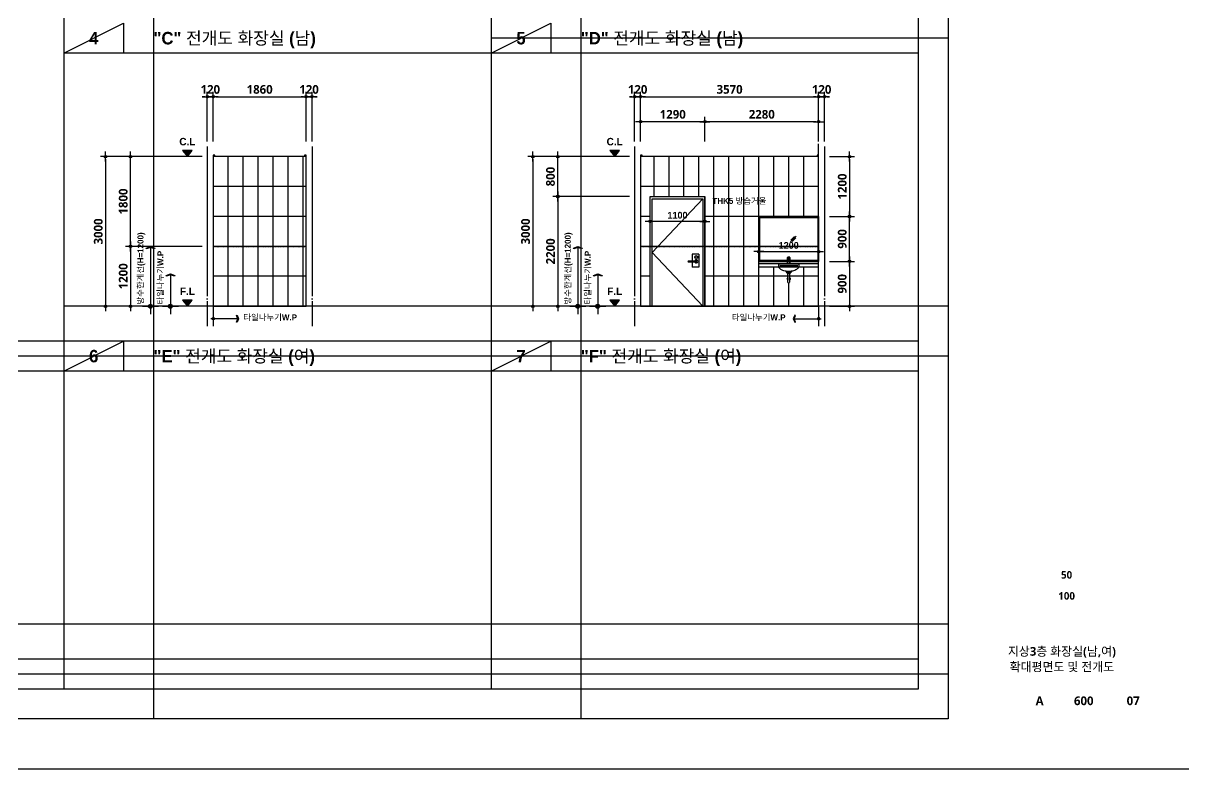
# Model space of a CAD drawing. Header units: millimetres. Extents: x 0 to 336000, y 0 to 30768.
# Drawn here: x 269949 to 293223, y 0 to 14950 of the extents above; entities that cross this region are included whole.
import ezdxf
from ezdxf.enums import TextEntityAlignment as Align

# ---------------------------------------------------------------- set-up
doc = ezdxf.new("R2010")
doc.units = ezdxf.units.MM
doc.header["$LTSCALE"] = 50
doc.linetypes.add('CEN', pattern=[62, 60, -1, 0, -1])
doc.linetypes.add('HID', pattern=[0.5, 0.25, -0.25])
doc.layers.get('Defpoints').update_dxf_attribs({"color": 153})
for name, color, linetype in [('A-ANNO-DIM', 4, 'Continuous'), ('A-ANNO-GRA1', 7, 'Continuous'), ('A-ANNO-LEAD', 4, 'Continuous'), ('A-ANNO-SYMB', 7, 'Continuous'), ('A-ANNO-TEXT1', 7, 'Continuous'), ('A-ANNO-TITL', 7, 'Continuous'), ('A-CEN', 1, 'CEN'), ('A-FLOR-TOIL-ELE1', 3, 'Continuous'), ('A-FLOR-TOIL-ELE2', 4, 'Continuous'), ('A-FLOR-TOIL-TILE', 8, 'Continuous'), ('A-ST-AXIS-DIM', 7, 'Continuous'), ('CEN', 1, 'Continuous'), ('DIM', 7, 'Continuous'), ('DOOR', 4, 'Continuous'), ('ELE2', 3, 'Continuous'), ('HAT', 5, 'Continuous'), ('HID', 7, 'HID'), ('TO', 4, 'Continuous'), ('WIN', 6, 'Continuous')]:
    doc.layers.add(name, color=color, linetype=linetype)
doc.layers.add('G(그리드1)', color=185, linetype='Continuous', plot=False)
doc.layers.add('G(그리드2)', color=235, linetype='Continuous', plot=False)
doc.styles.add('2020음성 1차', font='나눔고딕Bold.ttf')
doc.styles.add('SH_진천_나눔', font='')
doc.styles.get('SH_진천_나눔').set_extended_font_data('NanumGothic', bold=True)
doc.dimstyles.new('SHP 50', dxfattribs={"dimscale": 50, "dimtxt": 3.5, "dimasz": 1, "dimexe": 2, "dimexo": 2, "dimgap": 1, "dimtad": 1, "dimdec": 0, "dimzin": 0, "dimdsep": 46, "dimtxsty": 'SH_진천_나눔', "dimblk": 'DIMDOT', "dimcen": 0.09, "dimclrd": 256, "dimclre": 256, "dimclrt": 3, "dimadec": 0, "dimazin": 1, "dimtfac": 1, "dimtdec": 0, "dimtix": 1, "dimtmove": 2, "dimatfit": 0, "dimldrblk": 'DIMDOT', "dimfxl": 1, "dimtolj": 1, "dimtzin": 0, "dimlwd": -1, "dimlwe": -1, "dimarcsym": 0})
doc.dimstyles.new('SHP 50내부', dxfattribs={"dimscale": 50, "dimtxt": 2.7, "dimasz": 1, "dimexe": 2, "dimexo": 2, "dimgap": 1, "dimtad": 1, "dimdec": 0, "dimzin": 0, "dimdsep": 46, "dimtxsty": '2020음성 1차', "dimblk": 'DIMDOT', "dimcen": 0.09, "dimclrd": 256, "dimclre": 256, "dimclrt": 3, "dimadec": 0, "dimazin": 1, "dimtfac": 1, "dimtdec": 0, "dimtix": 1, "dimtmove": 2, "dimatfit": 0, "dimldrblk": 'DIMDOT', "dimfxl": 1, "dimtolj": 1, "dimtzin": 0, "dimlwd": -1, "dimlwe": -1, "dimarcsym": 0})

# ---------------------------------------------------------------- blocks, each defined once
blk = doc.blocks.new('DIMDOT')
at = {"color": 0}
blk.add_line((-2, 0), (2, 0), dxfattribs=at)
for radius in [0.5, 0.25]:
    blk.add_circle((0, 0), radius, dxfattribs=at)
blk = doc.blocks.new('*D22594')
at = {"layer": 'A-ST-AXIS-DIM'}
for p, q in [((273641, 12575), (273641, 13575)), ((273761, 12575), (273761, 13575)), ((273591, 13475), (273541, 13475)), ((273761, 13475), (273641, 13475)), ((273811, 13475), (273861, 13475))]:
    blk.add_line(p, q, dxfattribs=at)
at = {"layer": 'Defpoints', "color": 0}
for p in [(273641, 13475), (273641, 12475), (273761, 12475)]:
    blk.add_point(p, dxfattribs=at)
at = {"layer": 'A-ST-AXIS-DIM', "linetype": 'ByBlock', "xscale": 50, "yscale": 50, "zscale": 50}
blk.add_blockref('DIMDOT', (273641, 13475), dxfattribs=at)
at = {"layer": 'A-ST-AXIS-DIM', "linetype": 'ByBlock', "xscale": 50, "yscale": 50, "zscale": 50, "rotation": 180}
blk.add_blockref('DIMDOT', (273761, 13475), dxfattribs=at)
at = {"layer": 'A-ST-AXIS-DIM', "color": 3, "insert": (273701, 13621), "char_height": 175, "attachment_point": 5, "style": 'SH_진천_나눔'}
blk.add_mtext('\\A1;120', dxfattribs=at)
blk = doc.blocks.new('*D22595')
at = {"layer": 'A-ST-AXIS-DIM'}
for p, q in [((273761, 12575), (273761, 13575)), ((275621, 12575), (275621, 13575)), ((273811, 13475), (275571, 13475))]:
    blk.add_line(p, q, dxfattribs=at)
at = {"layer": 'Defpoints', "color": 0}
for p in [(275621, 13475), (273761, 12475), (275621, 12475)]:
    blk.add_point(p, dxfattribs=at)
at = {"layer": 'A-ST-AXIS-DIM', "linetype": 'ByBlock', "xscale": 50, "yscale": 50, "zscale": 50, "rotation": 180}
blk.add_blockref('DIMDOT', (273761, 13475), dxfattribs=at)
at = {"layer": 'A-ST-AXIS-DIM', "linetype": 'ByBlock', "xscale": 50, "yscale": 50, "zscale": 50}
blk.add_blockref('DIMDOT', (275621, 13475), dxfattribs=at)
at = {"layer": 'A-ST-AXIS-DIM', "color": 3, "insert": (274691, 13622), "char_height": 175, "attachment_point": 5, "style": 'SH_진천_나눔'}
blk.add_mtext('\\A1;1860', dxfattribs=at)
blk = doc.blocks.new('*D22596')
at = {"layer": 'A-ST-AXIS-DIM'}
for p, q in [((275621, 12575), (275621, 13575)), ((275741, 12575), (275741, 13575)), ((275571, 13475), (275521, 13475)), ((275621, 13475), (275741, 13475)), ((275791, 13475), (275841, 13475))]:
    blk.add_line(p, q, dxfattribs=at)
at = {"layer": 'Defpoints', "color": 0}
for p in [(275741, 13475), (275621, 12475), (275741, 12475)]:
    blk.add_point(p, dxfattribs=at)
at = {"layer": 'A-ST-AXIS-DIM', "linetype": 'ByBlock', "xscale": 50, "yscale": 50, "zscale": 50}
blk.add_blockref('DIMDOT', (275621, 13475), dxfattribs=at)
at = {"layer": 'A-ST-AXIS-DIM', "linetype": 'ByBlock', "xscale": 50, "yscale": 50, "zscale": 50, "rotation": 180}
blk.add_blockref('DIMDOT', (275741, 13475), dxfattribs=at)
at = {"layer": 'A-ST-AXIS-DIM', "color": 3, "insert": (275681, 13621), "char_height": 175, "attachment_point": 5, "style": 'SH_진천_나눔'}
blk.add_mtext('\\A1;120', dxfattribs=at)
blk = doc.blocks.new('*D22597')
at = {"layer": 'A-ST-AXIS-DIM'}
for p, q in [((273541, 12275), (271501, 12275)), ((271601, 12225), (271601, 9325)), ((273541, 9275), (271501, 9275))]:
    blk.add_line(p, q, dxfattribs=at)
at = {"layer": 'Defpoints', "color": 0}
for p in [(273641, 12275), (271601, 9275), (273641, 9275)]:
    blk.add_point(p, dxfattribs=at)
at = {"layer": 'A-ST-AXIS-DIM', "linetype": 'ByBlock', "xscale": 50, "yscale": 50, "zscale": 50}
for p, rotation in [((271601, 12275), 90), ((271601, 9275), 270)]:
    blk.add_blockref('DIMDOT', p, dxfattribs=dict(at, rotation=rotation))
at = {"layer": 'A-ST-AXIS-DIM', "color": 3, "insert": (271455, 10775), "char_height": 175, "attachment_point": 5, "rotation": 90, "style": 'SH_진천_나눔'}
blk.add_mtext('\\A1;3000', dxfattribs=at)
blk = doc.blocks.new('*D22598')
at = {"layer": 'A-ST-AXIS-DIM'}
for p, q in [((273541, 12275), (272001, 12275)), ((272101, 10525), (272101, 12225)), ((273541, 10475), (272001, 10475))]:
    blk.add_line(p, q, dxfattribs=at)
at = {"layer": 'Defpoints', "color": 0}
for p in [(272101, 12275), (273641, 12275), (273641, 10475)]:
    blk.add_point(p, dxfattribs=at)
at = {"layer": 'A-ST-AXIS-DIM', "linetype": 'ByBlock', "xscale": 50, "yscale": 50, "zscale": 50}
for p, rotation in [((272101, 12275), 90), ((272101, 10475), 270)]:
    blk.add_blockref('DIMDOT', p, dxfattribs=dict(at, rotation=rotation))
at = {"layer": 'A-ST-AXIS-DIM', "color": 3, "insert": (271955, 11375), "char_height": 175, "attachment_point": 5, "rotation": 90, "style": 'SH_진천_나눔'}
blk.add_mtext('\\A1;1800', dxfattribs=at)
blk = doc.blocks.new('*D22599')
at = {"layer": 'A-ST-AXIS-DIM'}
for p, q in [((273541, 10475), (272001, 10475)), ((272101, 10425), (272101, 9325)), ((273541, 9275), (272001, 9275))]:
    blk.add_line(p, q, dxfattribs=at)
at = {"layer": 'Defpoints', "color": 0}
for p in [(273641, 10475), (272101, 9275), (273641, 9275)]:
    blk.add_point(p, dxfattribs=at)
at = {"layer": 'A-ST-AXIS-DIM', "linetype": 'ByBlock', "xscale": 50, "yscale": 50, "zscale": 50}
for p, rotation in [((272101, 10475), 90), ((272101, 9275), 270)]:
    blk.add_blockref('DIMDOT', p, dxfattribs=dict(at, rotation=rotation))
at = {"layer": 'A-ST-AXIS-DIM', "color": 3, "insert": (271955, 9875), "char_height": 175, "attachment_point": 5, "rotation": 90, "style": 'SH_진천_나눔'}
blk.add_mtext('\\A1;1200', dxfattribs=at)
blk = doc.blocks.new('ARROWX')
blk.add_lwpolyline([(-0.2, -0.5), (-0.29, -0.46), (-0.11, 0), (-0.29, 0.46), (-0.2, 0.5), (0, 0)], close=True)
for points in [[(-0.2, 0.5), (-0.29, 0.46), (0, 0), (-0.11, 0)], [(0, 0), (-0.11, 0), (-0.2, -0.5), (-0.29, -0.46)]]:
    blk.add_solid(points)
blk = doc.blocks.new('Z_DOT')
at = {"layer": 'DIM', "color": 0}
for p, q in [((-3, 0), (3, 0)), ((0, -3), (0, 3))]:
    blk.add_line(p, q, dxfattribs=at)
for radius in [0.75, 0.375]:
    blk.add_circle((0, 0), radius, dxfattribs=at)
blk = doc.blocks.new('_CIDOTB')
at = {"color": 0, "linetype": 'ByBlock'}
blk.add_line((2, 0), (-1, 0), dxfattribs=at)
blk.add_circle((0, 0), 0.5, dxfattribs=at)
blk = doc.blocks.new('*D22615')
at = {"layer": 'A-ST-AXIS-DIM'}
for p, q in [((282210, 12575), (282210, 13575)), ((282330, 12575), (282330, 13575)), ((282160, 13475), (282110, 13475)), ((282330, 13475), (282210, 13475)), ((282380, 13475), (282430, 13475))]:
    blk.add_line(p, q, dxfattribs=at)
at = {"layer": 'Defpoints', "color": 0}
for p in [(282210, 13475), (282210, 12475), (282330, 12475)]:
    blk.add_point(p, dxfattribs=at)
at = {"layer": 'A-ST-AXIS-DIM', "linetype": 'ByBlock', "xscale": 50, "yscale": 50, "zscale": 50}
blk.add_blockref('DIMDOT', (282210, 13475), dxfattribs=at)
at = {"layer": 'A-ST-AXIS-DIM', "linetype": 'ByBlock', "xscale": 50, "yscale": 50, "zscale": 50, "rotation": 180}
blk.add_blockref('DIMDOT', (282330, 13475), dxfattribs=at)
at = {"layer": 'A-ST-AXIS-DIM', "color": 3, "insert": (282270, 13621), "char_height": 175, "attachment_point": 5, "style": 'SH_진천_나눔'}
blk.add_mtext('\\A1;120', dxfattribs=at)
blk = doc.blocks.new('*D22616')
at = {"layer": 'A-ST-AXIS-DIM'}
for p, q in [((282330, 12575), (282330, 13575)), ((285900, 12575), (285900, 13575)), ((282380, 13475), (285850, 13475))]:
    blk.add_line(p, q, dxfattribs=at)
at = {"layer": 'Defpoints', "color": 0}
for p in [(285900, 13475), (282330, 12475), (285900, 12475)]:
    blk.add_point(p, dxfattribs=at)
at = {"layer": 'A-ST-AXIS-DIM', "linetype": 'ByBlock', "xscale": 50, "yscale": 50, "zscale": 50, "rotation": 180}
blk.add_blockref('DIMDOT', (282330, 13475), dxfattribs=at)
at = {"layer": 'A-ST-AXIS-DIM', "linetype": 'ByBlock', "xscale": 50, "yscale": 50, "zscale": 50}
blk.add_blockref('DIMDOT', (285900, 13475), dxfattribs=at)
at = {"layer": 'A-ST-AXIS-DIM', "color": 3, "insert": (284115, 13622), "char_height": 175, "attachment_point": 5, "style": 'SH_진천_나눔'}
blk.add_mtext('\\A1;3570', dxfattribs=at)
blk = doc.blocks.new('*D22617')
at = {"layer": 'A-ST-AXIS-DIM'}
for p, q in [((285900, 12575), (285900, 13575)), ((286020, 12575), (286020, 13575)), ((285850, 13475), (285800, 13475)), ((285900, 13475), (286020, 13475)), ((286070, 13475), (286120, 13475))]:
    blk.add_line(p, q, dxfattribs=at)
at = {"layer": 'Defpoints', "color": 0}
for p in [(286020, 13475), (285900, 12475), (286020, 12475)]:
    blk.add_point(p, dxfattribs=at)
at = {"layer": 'A-ST-AXIS-DIM', "linetype": 'ByBlock', "xscale": 50, "yscale": 50, "zscale": 50}
blk.add_blockref('DIMDOT', (285900, 13475), dxfattribs=at)
at = {"layer": 'A-ST-AXIS-DIM', "linetype": 'ByBlock', "xscale": 50, "yscale": 50, "zscale": 50, "rotation": 180}
blk.add_blockref('DIMDOT', (286020, 13475), dxfattribs=at)
at = {"layer": 'A-ST-AXIS-DIM', "color": 3, "insert": (285960, 13621), "char_height": 175, "attachment_point": 5, "style": 'SH_진천_나눔'}
blk.add_mtext('\\A1;120', dxfattribs=at)
blk = doc.blocks.new('*D22618')
at = {"layer": 'A-ST-AXIS-DIM'}
for p, q in [((282110, 12275), (280070, 12275)), ((280170, 12225), (280170, 9325)), ((282110, 9275), (280070, 9275))]:
    blk.add_line(p, q, dxfattribs=at)
at = {"layer": 'Defpoints', "color": 0}
for p in [(282210, 12275), (280170, 9275), (282210, 9275)]:
    blk.add_point(p, dxfattribs=at)
at = {"layer": 'A-ST-AXIS-DIM', "linetype": 'ByBlock', "xscale": 50, "yscale": 50, "zscale": 50}
for p, rotation in [((280170, 12275), 90), ((280170, 9275), 270)]:
    blk.add_blockref('DIMDOT', p, dxfattribs=dict(at, rotation=rotation))
at = {"layer": 'A-ST-AXIS-DIM', "color": 3, "insert": (280023, 10775), "char_height": 175, "attachment_point": 5, "rotation": 90, "style": 'SH_진천_나눔'}
blk.add_mtext('\\A1;3000', dxfattribs=at)
blk = doc.blocks.new('*D22619')
at = {"layer": 'A-ST-AXIS-DIM'}
for p, q in [((282110, 12275), (280570, 12275)), ((280670, 11525), (280670, 12225)), ((282110, 11475), (280570, 11475))]:
    blk.add_line(p, q, dxfattribs=at)
at = {"layer": 'Defpoints', "color": 0}
for p in [(280670, 12275), (282210, 12275), (282210, 11475)]:
    blk.add_point(p, dxfattribs=at)
at = {"layer": 'A-ST-AXIS-DIM', "linetype": 'ByBlock', "xscale": 50, "yscale": 50, "zscale": 50}
for p, rotation in [((280670, 12275), 90), ((280670, 11475), 270)]:
    blk.add_blockref('DIMDOT', p, dxfattribs=dict(at, rotation=rotation))
at = {"layer": 'A-ST-AXIS-DIM', "color": 3, "insert": (280523, 11875), "char_height": 175, "attachment_point": 5, "rotation": 90, "style": 'SH_진천_나눔'}
blk.add_mtext('\\A1;800', dxfattribs=at)
blk = doc.blocks.new('*D22620')
at = {"layer": 'A-ST-AXIS-DIM'}
for p, q in [((282110, 11475), (280570, 11475)), ((280670, 11425), (280670, 9325)), ((282110, 9275), (280570, 9275))]:
    blk.add_line(p, q, dxfattribs=at)
at = {"layer": 'Defpoints', "color": 0}
for p in [(282210, 11475), (280670, 9275), (282210, 9275)]:
    blk.add_point(p, dxfattribs=at)
at = {"layer": 'A-ST-AXIS-DIM', "linetype": 'ByBlock', "xscale": 50, "yscale": 50, "zscale": 50}
for p, rotation in [((280670, 11475), 90), ((280670, 9275), 270)]:
    blk.add_blockref('DIMDOT', p, dxfattribs=dict(at, rotation=rotation))
at = {"layer": 'A-ST-AXIS-DIM', "color": 3, "insert": (280524, 10375), "char_height": 175, "attachment_point": 5, "rotation": 90, "style": 'SH_진천_나눔'}
blk.add_mtext('\\A1;2200', dxfattribs=at)
blk = doc.blocks.new('*D22621')
at = {"layer": 'A-ST-AXIS-DIM'}
for p, q in [((286120, 11075), (286620, 11075)), ((286520, 10225), (286520, 11025)), ((286120, 10175), (286620, 10175))]:
    blk.add_line(p, q, dxfattribs=at)
at = {"layer": 'Defpoints', "color": 0}
for p in [(286020, 11075), (286520, 11075), (286020, 10175)]:
    blk.add_point(p, dxfattribs=at)
at = {"layer": 'A-ST-AXIS-DIM', "linetype": 'ByBlock', "xscale": 50, "yscale": 50, "zscale": 50}
for p, rotation in [((286520, 11075), 90), ((286520, 10175), 270)]:
    blk.add_blockref('DIMDOT', p, dxfattribs=dict(at, rotation=rotation))
at = {"layer": 'A-ST-AXIS-DIM', "color": 3, "insert": (286373, 10625), "char_height": 175, "attachment_point": 5, "rotation": 90, "style": 'SH_진천_나눔'}
blk.add_mtext('\\A1;900', dxfattribs=at)
blk = doc.blocks.new('*D22622')
at = {"layer": 'A-ST-AXIS-DIM'}
for p, q in [((286120, 12275), (286620, 12275)), ((286520, 12225), (286520, 11125)), ((286120, 11075), (286620, 11075))]:
    blk.add_line(p, q, dxfattribs=at)
at = {"layer": 'Defpoints', "color": 0}
for p in [(286020, 12275), (286020, 11075), (286520, 11075)]:
    blk.add_point(p, dxfattribs=at)
at = {"layer": 'A-ST-AXIS-DIM', "linetype": 'ByBlock', "xscale": 50, "yscale": 50, "zscale": 50}
for p, rotation in [((286520, 12275), 90), ((286520, 11075), 270)]:
    blk.add_blockref('DIMDOT', p, dxfattribs=dict(at, rotation=rotation))
at = {"layer": 'A-ST-AXIS-DIM', "color": 3, "insert": (286374, 11675), "char_height": 175, "attachment_point": 5, "rotation": 90, "style": 'SH_진천_나눔'}
blk.add_mtext('\\A1;1200', dxfattribs=at)
blk = doc.blocks.new('*D22623')
at = {"layer": 'A-ST-AXIS-DIM'}
for p, q in [((282330, 12575), (282330, 13075)), ((283620, 12575), (283620, 13075)), ((283570, 12975), (282380, 12975))]:
    blk.add_line(p, q, dxfattribs=at)
at = {"layer": 'Defpoints', "color": 0}
for p in [(282330, 12975), (282330, 12475), (283620, 12475)]:
    blk.add_point(p, dxfattribs=at)
at = {"layer": 'A-ST-AXIS-DIM', "linetype": 'ByBlock', "xscale": 50, "yscale": 50, "zscale": 50, "rotation": 180}
blk.add_blockref('DIMDOT', (282330, 12975), dxfattribs=at)
at = {"layer": 'A-ST-AXIS-DIM', "linetype": 'ByBlock', "xscale": 50, "yscale": 50, "zscale": 50}
blk.add_blockref('DIMDOT', (283620, 12975), dxfattribs=at)
at = {"layer": 'A-ST-AXIS-DIM', "color": 3, "insert": (282975, 13122), "char_height": 175, "attachment_point": 5, "style": 'SH_진천_나눔'}
blk.add_mtext('\\A1;1290', dxfattribs=at)
blk = doc.blocks.new('*D22624')
at = {"layer": 'A-ST-AXIS-DIM'}
for p, q in [((283620, 12575), (283620, 13075)), ((285900, 12575), (285900, 13075)), ((285850, 12975), (283670, 12975))]:
    blk.add_line(p, q, dxfattribs=at)
at = {"layer": 'Defpoints', "color": 0}
for p in [(283620, 12975), (283620, 12475), (285900, 12475)]:
    blk.add_point(p, dxfattribs=at)
at = {"layer": 'A-ST-AXIS-DIM', "linetype": 'ByBlock', "xscale": 50, "yscale": 50, "zscale": 50, "rotation": 180}
blk.add_blockref('DIMDOT', (283620, 12975), dxfattribs=at)
at = {"layer": 'A-ST-AXIS-DIM', "linetype": 'ByBlock', "xscale": 50, "yscale": 50, "zscale": 50}
blk.add_blockref('DIMDOT', (285900, 12975), dxfattribs=at)
at = {"layer": 'A-ST-AXIS-DIM', "color": 3, "insert": (284760, 13122), "char_height": 175, "attachment_point": 5, "style": 'SH_진천_나눔'}
blk.add_mtext('\\A1;2280', dxfattribs=at)
blk = doc.blocks.new('*D22625')
at = {"layer": 'A-ANNO-DIM'}
for p, q in [((282520, 10875), (282520, 11075)), ((283570, 10975), (282570, 10975)), ((283620, 10875), (283620, 11075))]:
    blk.add_line(p, q, dxfattribs=at)
at = {"layer": 'Defpoints', "color": 0}
for p in [(282520, 10975), (282520, 10775), (283620, 10775)]:
    blk.add_point(p, dxfattribs=at)
at = {"layer": 'A-ANNO-DIM', "linetype": 'ByBlock', "xscale": 50, "yscale": 50, "zscale": 50, "rotation": 180}
blk.add_blockref('DIMDOT', (282520, 10975), dxfattribs=at)
at = {"layer": 'A-ANNO-DIM', "linetype": 'ByBlock', "xscale": 50, "yscale": 50, "zscale": 50}
blk.add_blockref('DIMDOT', (283620, 10975), dxfattribs=at)
at = {"layer": 'A-ANNO-DIM', "color": 3, "insert": (283070, 11099), "char_height": 135, "attachment_point": 5, "style": '2020음성 1차'}
blk.add_mtext('\\A1;1100', dxfattribs=at)
blk = doc.blocks.new('레버형 수도꼭지')
at = {"layer": 'TO'}
h = blk.add_hatch(dxfattribs=at)
h.set_pattern_fill('ANSI37', color=256, scale=10, style=0)
h.set_pattern_definition([(45, (123210.5049, 58331.802), (-0.8838834765, 0.8838834765), []), (135, (123210.5049, 58331.802), (-0.8838834765, -0.8838834765), [])])
edge = h.paths.add_edge_path()
edge.add_ellipse((-228341, -110348), major_axis=(14.3, 0), ratio=0.258819, start_angle=22.7288, end_angle=90, ccw=False)
edge.add_ellipse((-228341, -110345), major_axis=(14.3, 0), ratio=0.258819, start_angle=270, end_angle=337.2712, ccw=False)
edge.add_line((-228341, -110349), (-228341, -110344))
edge = h.paths.add_edge_path()
edge.add_ellipse((-228341, -110348), major_axis=(14.3, 0), ratio=0.258819, start_angle=90, end_angle=157.2712, ccw=False)
edge.add_line((-228341, -110344), (-228341, -110349))
edge.add_ellipse((-228341, -110345), major_axis=(14.3, 0), ratio=0.258819, start_angle=202.7288, end_angle=270, ccw=False)
for p, q in [((-228374, -110300), (-228375, -110435)), ((-228374, -110297), (-228374, -110260)), ((-228374, -110297), (-228307, -110297)), ((-228374, -110300), (-228307, -110300)), ((-228361, -110310), (-228361, -110312)), ((-228358, -110336), (-228358, -110344)), ((-228357, -110348), (-228358, -110345)), ((-228325, -110348), (-228324, -110345)), ((-228324, -110336), (-228324, -110344)), ((-228320, -110312), (-228320, -110310)), ((-228307, -110297), (-228307, -110260)), ((-228307, -110300), (-228307, -110435)), ((-228375, -110435), (-228307, -110435))]:
    blk.add_line(p, q, dxfattribs=at)
for centre, radius, start, end in [((-228350, -110260), 24.5, 157.7871, 180), ((-228362, -110255), 11.4, 104.5511, 157.7871), ((-228233, -110338), 143, 163.5148, 164.4695), ((-228341, -110337), 95.7, 75.4489, 104.5511), ((-228320, -110255), 11.4, 22.2129, 75.4489), ((-228449, -110338), 143, 15.5305, 16.4852), ((-228332, -110260), 24.5, 0, 22.2129)]:
    blk.add_arc(centre, radius, start, end, dxfattribs=at)
at = {"layer": 'TO', "extrusion": (0, 0, -1)}
for centre, major_axis, ratio, start_param, end_param in [((-228361, -110310), (-0.625, 0.345), 0.985024, -0.521073, 0.03416), ((-228342, -110311), (19.7, 0), 0.087155, 1.571005, 3.055326), ((-228342, -110313), (-18.8, 5.9), 0.963674, 4.591114, 5.956008), ((-228341, -110344), (17.1, 0), 0.258819, 3.034181, 6.390597), ((-228341, -110336), (17.1, 0), 0.258819, 3.141593, 6.283185), ((-228341, -110348), (-15.7, 0), 0.258819, 3.141593, 9.424778), ((-228341, -110348), (-14.3, 0), 0.258819, 3.141593, 9.424778), ((-228341, -110345), (-14.3, 0), 0.258819, 3.538286, 5.886492), ((-228340, -110311), (-19.7, 0), 0.087155, 3.227859, 4.712181), ((-228340, -110313), (18.8, 5.9), 0.963674, 0.327177, 1.692071), ((-228321, -110310), (0.625, 0.345), 0.985024, -0.020425, 0.521078)]:
    blk.add_ellipse(centre, major_axis=major_axis, ratio=ratio, start_param=start_param, end_param=end_param, dxfattribs=at)
at = {"layer": 'TO'}
for points, knots in [([(-228374, -110263), (-228375, -110262), (-228374, -110261), (-228374, -110259), (-228374, -110258), (-228374, -110255), (-228373, -110253), (-228371, -110249), (-228369, -110247), (-228363, -110246), (-228361, -110246), (-228356, -110246), (-228354, -110246), (-228350, -110247), (-228348, -110247), (-228345, -110247), (-228343, -110247), (-228341, -110247)], [0, 0, 0, 0, 0.055247, 0.055247, 0.141133, 0.141133, 0.312907, 0.312907, 0.656453, 0.656453, 0.828227, 0.828227, 0.914113, 0.914113, 0.957057, 0.957057, 1, 1, 1, 1]), ([(-228361, -110313), (-228363, -110318), (-228364, -110322), (-228366, -110328), (-228367, -110329), (-228367, -110331), (-228368, -110332), (-228369, -110336), (-228370, -110339), (-228371, -110348), (-228371, -110354), (-228373, -110367), (-228373, -110374), (-228374, -110390), (-228374, -110398), (-228374, -110412), (-228374, -110417), (-228375, -110423), (-228375, -110426), (-228375, -110430), (-228375, -110433), (-228375, -110435)], [0, 0, 0, 0, 0.25, 0.25, 0.3125, 0.3125, 0.375, 0.375, 0.5, 0.5, 0.625, 0.625, 0.75, 0.75, 0.875, 0.875, 0.9375, 0.9375, 0.96875, 0.96875, 1, 1, 1, 1]), ([(-228341, -110250), (-228343, -110250), (-228344, -110250), (-228347, -110250), (-228348, -110250), (-228352, -110250), (-228354, -110249), (-228358, -110249), (-228361, -110248), (-228366, -110248), (-228369, -110248), (-228371, -110253), (-228372, -110255), (-228373, -110261), (-228373, -110265), (-228374, -110273), (-228374, -110278), (-228374, -110286), (-228374, -110289), (-228374, -110292), (-228374, -110294), (-228374, -110296), (-228374, -110297), (-228374, -110297)], [0, 0, 0, 0, 0.03125, 0.03125, 0.0625, 0.0625, 0.125, 0.125, 0.25, 0.25, 0.5, 0.5, 0.625, 0.625, 0.75, 0.75, 0.875, 0.875, 0.9375, 0.9375, 0.96875, 0.96875, 1, 1, 1, 1]), ([(-228374, -110297), (-228374, -110297), (-228374, -110296), (-228374, -110294), (-228374, -110293), (-228374, -110289), (-228374, -110287), (-228374, -110279), (-228374, -110275), (-228373, -110266), (-228372, -110263), (-228371, -110257), (-228371, -110255), (-228369, -110252), (-228368, -110251), (-228365, -110250), (-228363, -110250), (-228360, -110250), (-228358, -110251), (-228353, -110251), (-228351, -110252), (-228348, -110252), (-228347, -110252), (-228344, -110252), (-228343, -110252), (-228341, -110252)], [0, 0, 0, 0, 0.03125, 0.03125, 0.0625, 0.0625, 0.125, 0.125, 0.25, 0.25, 0.375, 0.375, 0.5, 0.5, 0.625, 0.625, 0.75, 0.75, 0.875, 0.875, 0.9375, 0.9375, 0.96875, 0.96875, 1, 1, 1, 1]), ([(-228374, -110300), (-228374, -110302), (-228374, -110303), (-228374, -110307), (-228374, -110308), (-228373, -110313), (-228373, -110315), (-228373, -110320), (-228372, -110323), (-228372, -110326), (-228372, -110328), (-228371, -110330), (-228371, -110331), (-228370, -110331), (-228370, -110330), (-228369, -110328), (-228369, -110326), (-228366, -110319), (-228364, -110314), (-228361, -110310)], [0, 0, 0, 0, 0.03125, 0.03125, 0.0625, 0.0625, 0.125, 0.125, 0.1875, 0.1875, 0.25, 0.25, 0.3125, 0.3125, 0.375, 0.375, 0.5, 0.5, 1, 1, 1, 1]), ([(-228370, -110329), (-228370, -110330), (-228370, -110330), (-228370, -110330), (-228370, -110330), (-228371, -110330), (-228371, -110330), (-228372, -110327), (-228372, -110323), (-228373, -110315), (-228373, -110313), (-228374, -110308), (-228374, -110307), (-228374, -110303), (-228374, -110302), (-228374, -110300)], [0, 0, 0, 0, 0.054942, 0.054942, 0.140857, 0.140857, 0.312685, 0.312685, 0.656343, 0.656343, 0.828171, 0.828171, 0.914086, 0.914086, 1, 1, 1, 1]), ([(-228374, -110435), (-228374, -110433), (-228374, -110431), (-228374, -110428), (-228374, -110426), (-228373, -110421), (-228373, -110418), (-228372, -110407), (-228372, -110401), (-228370, -110389), (-228369, -110383), (-228367, -110373), (-228365, -110368), (-228363, -110360), (-228361, -110357), (-228358, -110352), (-228357, -110350), (-228356, -110349)], [0, 0, 0, 0, 0.0404138, 0.0404138, 0.0808277, 0.0808277, 0.1616554, 0.1616554, 0.3233107, 0.3233107, 0.4849661, 0.4849661, 0.6466214, 0.6466214, 0.8082768, 0.8082768, 0.9542949, 0.9542949, 0.9542949, 0.9542949]), ([(-228370, -110330), (-228370, -110330), (-228370, -110330), (-228370, -110330), (-228370, -110329), (-228369, -110329), (-228369, -110328), (-228369, -110327), (-228368, -110325), (-228367, -110323), (-228367, -110321), (-228366, -110319), (-228365, -110316), (-228363, -110314), (-228362, -110312), (-228362, -110310), (-228361, -110310)], [0, 0, 0, 0, 0.008544, 0.024611, 0.042457, 0.061431, 0.092477, 0.143193, 0.194133, 0.291303, 0.393966, 0.504737, 0.622577, 0.748222, 0.885676, 1, 1, 1, 1]), ([(-228341, -110245), (-228343, -110245), (-228345, -110245), (-228348, -110245), (-228349, -110245), (-228353, -110244), (-228355, -110244), (-228358, -110244), (-228359, -110244), (-228362, -110244), (-228363, -110244), (-228364, -110244), (-228365, -110244), (-228366, -110245)], [0, 0, 0, 0, 0.10427, 0.10427, 0.20854, 0.20854, 0.417079, 0.417079, 0.625619, 0.625619, 0.834159, 0.834159, 1, 1, 1, 1]), ([(-228361, -110310), (-228361, -110309), (-228359, -110308), (-228352, -110306), (-228347, -110305), (-228342, -110305)], [0, 0, 0, 0, 0.5, 0.5, 1, 1, 1, 1]), ([(-228361, -110310), (-228361, -110310), (-228361, -110309), (-228361, -110309), (-228360, -110309), (-228360, -110308), (-228360, -110308), (-228360, -110308)], [0, 0, 0, 0, 0.059607, 0.291171, 0.606391, 0.932673, 1, 1, 1, 1]), ([(-228361, -110312), (-228361, -110312), (-228361, -110312), (-228361, -110312), (-228361, -110312), (-228361, -110312), (-228361, -110312), (-228361, -110313), (-228361, -110313), (-228361, -110313), (-228361, -110313), (-228361, -110313), (-228361, -110313)], [0, 0, 0, 0, 0.175016, 0.175016, 0.175016, 0.450335, 0.450335, 0.450335, 0.724932, 0.724932, 0.724932, 1, 1, 1, 1]), ([(-228342, -110304), (-228347, -110304), (-228351, -110305), (-228357, -110307), (-228358, -110307), (-228359, -110308)], [0, 0, 0, 0, 0.632436, 0.632436, 1, 1, 1, 1]), ([(-228316, -110245), (-228317, -110244), (-228317, -110244), (-228320, -110244), (-228322, -110244), (-228327, -110244), (-228329, -110244), (-228332, -110245), (-228334, -110245), (-228337, -110245), (-228339, -110245), (-228341, -110245)], [0, 0, 0, 0, 0.176828, 0.176828, 0.588414, 0.588414, 0.794207, 0.794207, 0.897103, 0.897103, 1, 1, 1, 1]), ([(-228307, -110263), (-228307, -110262), (-228307, -110261), (-228307, -110259), (-228308, -110258), (-228308, -110255), (-228309, -110253), (-228311, -110249), (-228313, -110247), (-228319, -110246), (-228321, -110246), (-228326, -110246), (-228328, -110246), (-228332, -110247), (-228333, -110247), (-228337, -110247), (-228339, -110247), (-228341, -110247)], [0, 0, 0, 0, 0.055247, 0.055247, 0.141133, 0.141133, 0.312907, 0.312907, 0.656453, 0.656453, 0.828227, 0.828227, 0.914113, 0.914113, 0.957057, 0.957057, 1, 1, 1, 1]), ([(-228307, -110297), (-228307, -110297), (-228307, -110296), (-228307, -110294), (-228307, -110292), (-228307, -110289), (-228307, -110286), (-228308, -110278), (-228308, -110274), (-228308, -110265), (-228309, -110261), (-228310, -110255), (-228310, -110253), (-228312, -110250), (-228313, -110249), (-228316, -110248), (-228317, -110248), (-228321, -110248), (-228323, -110249), (-228328, -110249), (-228330, -110250), (-228333, -110250), (-228335, -110250), (-228337, -110250), (-228339, -110250), (-228341, -110250)], [0, 0, 0, 0, 0.029977, 0.029977, 0.061268, 0.061268, 0.12385, 0.12385, 0.249014, 0.249014, 0.374179, 0.374179, 0.499343, 0.499343, 0.624507, 0.624507, 0.749671, 0.749671, 0.874836, 0.874836, 0.937418, 0.937418, 0.968709, 0.968709, 1, 1, 1, 1]), ([(-228341, -110252), (-228339, -110252), (-228338, -110252), (-228335, -110252), (-228334, -110252), (-228330, -110252), (-228329, -110251), (-228324, -110251), (-228322, -110250), (-228316, -110250), (-228314, -110250), (-228311, -110255), (-228310, -110257), (-228309, -110263), (-228309, -110266), (-228308, -110275), (-228308, -110279), (-228308, -110287), (-228307, -110289), (-228307, -110293), (-228307, -110294), (-228307, -110296), (-228307, -110297), (-228307, -110297)], [0, 0, 0, 0, 0.03125, 0.03125, 0.0625, 0.0625, 0.125, 0.125, 0.25, 0.25, 0.5, 0.5, 0.625, 0.625, 0.75, 0.75, 0.875, 0.875, 0.9375, 0.9375, 0.96875, 0.96875, 1, 1, 1, 1]), ([(-228322, -110308), (-228323, -110307), (-228325, -110307), (-228330, -110305), (-228335, -110304), (-228340, -110304)], [0, 0, 0, 0, 0.361277, 0.361277, 1, 1, 1, 1]), ([(-228340, -110305), (-228335, -110305), (-228330, -110306), (-228323, -110308), (-228321, -110309), (-228320, -110310)], [0, 0, 0, 0, 0.5, 0.5, 1, 1, 1, 1]), ([(-228326, -110349), (-228325, -110350), (-228323, -110352), (-228321, -110357), (-228319, -110360), (-228317, -110368), (-228315, -110373), (-228313, -110383), (-228312, -110388), (-228310, -110401), (-228310, -110407), (-228309, -110418), (-228308, -110421), (-228308, -110426), (-228308, -110428), (-228308, -110431), (-228308, -110433), (-228307, -110435)], [0.047962, 0.047962, 0.047962, 0.047962, 0.1919518, 0.1919518, 0.3535615, 0.3535615, 0.5151711, 0.5151711, 0.6767807, 0.6767807, 0.8383904, 0.8383904, 0.9191952, 0.9191952, 0.9595976, 0.9595976, 1, 1, 1, 1]), ([(-228322, -110308), (-228322, -110308), (-228322, -110308), (-228321, -110309), (-228321, -110309), (-228321, -110309), (-228321, -110310), (-228321, -110310)], [0, 0, 0, 0, 0.069955, 0.366618, 0.668091, 0.949781, 1, 1, 1, 1]), ([(-228321, -110310), (-228320, -110310), (-228320, -110311), (-228319, -110313), (-228317, -110316), (-228316, -110318), (-228315, -110321), (-228314, -110323), (-228313, -110325), (-228313, -110327), (-228312, -110329), (-228312, -110330), (-228312, -110330), (-228312, -110330), (-228312, -110330), (-228312, -110330)], [0, 0, 0, 0, 0.080269, 0.228603, 0.371615, 0.492812, 0.604279, 0.709069, 0.806733, 0.896616, 0.944459, 0.967209, 0.984736, 0.999101, 1, 1, 1, 1]), ([(-228320, -110310), (-228318, -110314), (-228316, -110319), (-228313, -110326), (-228313, -110328), (-228312, -110330), (-228312, -110331), (-228311, -110331), (-228311, -110330), (-228310, -110327), (-228309, -110323), (-228309, -110315), (-228308, -110313), (-228308, -110308), (-228308, -110307), (-228308, -110303), (-228308, -110302), (-228308, -110300)], [0, 0, 0, 0, 0.5, 0.5, 0.625, 0.625, 0.6875, 0.6875, 0.75, 0.75, 0.875, 0.875, 0.9375, 0.9375, 0.96875, 0.96875, 1, 1, 1, 1]), ([(-228320, -110313), (-228320, -110313), (-228320, -110313), (-228320, -110313), (-228320, -110313), (-228320, -110313), (-228320, -110312), (-228320, -110312), (-228320, -110312), (-228320, -110312), (-228320, -110312), (-228320, -110312), (-228320, -110312)], [0, 0, 0, 0, 0.275354, 0.275354, 0.275354, 0.550753, 0.550753, 0.550753, 0.825533, 0.825533, 0.825533, 1, 1, 1, 1]), ([(-228307, -110435), (-228307, -110433), (-228307, -110430), (-228307, -110426), (-228307, -110424), (-228307, -110417), (-228307, -110412), (-228308, -110399), (-228308, -110390), (-228309, -110375), (-228309, -110368), (-228310, -110355), (-228311, -110349), (-228312, -110340), (-228313, -110336), (-228314, -110332), (-228314, -110331), (-228315, -110329), (-228315, -110328), (-228317, -110322), (-228319, -110318), (-228320, -110313)], [0, 0, 0, 0, 0.03125, 0.03125, 0.0625, 0.0625, 0.125, 0.125, 0.25, 0.25, 0.375, 0.375, 0.5, 0.5, 0.625, 0.625, 0.6875, 0.6875, 0.75, 0.75, 1, 1, 1, 1]), ([(-228308, -110300), (-228308, -110302), (-228308, -110303), (-228308, -110306), (-228308, -110308), (-228308, -110312), (-228309, -110315), (-228309, -110323), (-228310, -110327), (-228311, -110330), (-228311, -110330), (-228312, -110331), (-228312, -110330), (-228312, -110330)], [0, 0, 0, 0, 0.086304, 0.086304, 0.172607, 0.172607, 0.345214, 0.345214, 0.690429, 0.690429, 0.863036, 0.863036, 1, 1, 1, 1])]:
    blk.add_open_spline(points, degree=3, knots=knots, dxfattribs=at)
for points, degree in [([(-228340, -110304), (-228341, -110304), (-228341, -110304), (-228342, -110304)], 3), ([(-228342, -110305), (-228341, -110305), (-228341, -110305), (-228340, -110305)], 3), ([(-228340, -110313), (-228341, -110313), (-228341, -110313), (-228342, -110313)], 3), ([(-228312, -110330), (-228312, -110330)], 1), ([(-228375, -110435), (-228375, -110421)], 1), ([(-228307, -110421), (-228307, -110435)], 1)]:
    blk.add_open_spline(points, degree=degree, dxfattribs=at)
blk = doc.blocks.new('*D22626')
at = {"layer": 'A-ANNO-DIM'}
for p, q in [((284700, 10375), (284700, 10270)), ((284750, 10370), (285850, 10370)), ((285900, 10275), (285900, 10470))]:
    blk.add_line(p, q, dxfattribs=at)
at = {"layer": 'Defpoints', "color": 0}
for p in [(284700, 10475), (285900, 10370), (285900, 10175)]:
    blk.add_point(p, dxfattribs=at)
at = {"layer": 'A-ANNO-DIM', "linetype": 'ByBlock', "xscale": 50, "yscale": 50, "zscale": 50, "rotation": 180}
blk.add_blockref('DIMDOT', (284700, 10370), dxfattribs=at)
at = {"layer": 'A-ANNO-DIM', "linetype": 'ByBlock', "xscale": 50, "yscale": 50, "zscale": 50}
blk.add_blockref('DIMDOT', (285900, 10370), dxfattribs=at)
at = {"layer": 'A-ANNO-DIM', "color": 3, "insert": (285300, 10494), "char_height": 135, "attachment_point": 5, "style": '2020음성 1차'}
blk.add_mtext('\\A1;1200', dxfattribs=at)
blk = doc.blocks.new('*D22627')
at = {"layer": 'A-ST-AXIS-DIM'}
for p, q in [((286120, 10175), (286620, 10175)), ((286520, 10125), (286520, 9325)), ((286120, 9275), (286620, 9275))]:
    blk.add_line(p, q, dxfattribs=at)
at = {"layer": 'Defpoints', "color": 0}
for p in [(286020, 10175), (286020, 9275), (286520, 9275)]:
    blk.add_point(p, dxfattribs=at)
at = {"layer": 'A-ST-AXIS-DIM', "linetype": 'ByBlock', "xscale": 50, "yscale": 50, "zscale": 50}
for p, rotation in [((286520, 10175), 90), ((286520, 9275), 270)]:
    blk.add_blockref('DIMDOT', p, dxfattribs=dict(at, rotation=rotation))
at = {"layer": 'A-ST-AXIS-DIM', "color": 3, "insert": (286373, 9725), "char_height": 175, "attachment_point": 5, "rotation": 90, "style": 'SH_진천_나눔'}
blk.add_mtext('\\A1;900', dxfattribs=at)

msp = doc.modelspace()

# ---------------------------------------------------------------- hatches: boundary and pattern name
at = {"layer": 'A-ANNO-SYMB', "transparency": 33554687}
h = msp.add_hatch(color=256, dxfattribs=at)
h.dxf.hatch_style = 1
h.paths.add_polyline_path([(273336.8, 12395.5), (273145.8, 12395.5), (273241.3, 12275)])
h = msp.add_hatch(color=256, dxfattribs=at)
h.dxf.hatch_style = 1
h.paths.add_polyline_path([(281905.5, 12395.5), (281714.5, 12395.5), (281810, 12275)])
h = msp.add_hatch(color=256, dxfattribs=at)
h.dxf.hatch_style = 1
h.paths.add_polyline_path([(273336.8, 9395.5), (273145.8, 9395.5), (273241.3, 9275)])
h = msp.add_hatch(color=256, dxfattribs=at)
h.dxf.hatch_style = 1
h.paths.add_polyline_path([(281905.5, 9395.5), (281714.5, 9395.5), (281810, 9275)])

# ---------------------------------------------------------------- linework, layer by layer
at = {"layer": 'A-ANNO-GRA1'}
for p, q in [((270762.6, 27100), (270762.6, 1600)), ((279331.3, 27100), (279331.3, 1600)), ((271962.6, 14950), (271962.6, 14350)), ((280531.3, 14950), (280531.3, 14350)), ((287900, 14350), (270762.6, 14350)), ((287900, 8575), (253625.2, 8575)), ((271962.6, 8575), (271962.6, 7975)), ((280531.3, 8575), (280531.3, 7975)), ((287900, 7975), (253625.2, 7975)), ((287900, 2200), (253625.2, 2200))]:
    msp.add_line(p, q, dxfattribs=at)
msp.add_lwpolyline([(253625.2, 27100), (253625.2, 1600), (287900, 1600), (287900, 27100)], close=True, dxfattribs=at)
at = {"layer": 'A-ANNO-LEAD'}
msp.add_lwpolyline([(285491.4, 10955.1, 0, 40, 0), (285424.6, 11054.8, 0, 0, 0), (285202.6, 11385.8, 0, 0, 0), (284952.6, 11385.8, 0, 0, 0)], format="xyseb", dxfattribs=at)
at = {"layer": 'A-ANNO-SYMB'}
for p, q in [((272501.3, 10456.4), (272501.3, 9376.4)), ((281070, 10456.4), (281070, 9376.4)), ((272901.3, 9900.4), (272901.3, 9437)), ((281470, 9900.4), (281470, 9437)), ((274247.4, 9025), (273861.3, 9025)), ((285413.9, 9025), (285800, 9025))]:
    msp.add_line(p, q, dxfattribs=at)
at = {"layer": 'A-ANNO-SYMB', "transparency": 33554687}
for points in [[(273336.8, 12395.5), (273145.8, 12395.5), (273241.3, 12275)], [(281905.5, 12395.5), (281714.5, 12395.5), (281810, 12275)], [(273336.8, 9395.5), (273145.8, 9395.5), (273241.3, 9275)], [(281905.5, 9395.5), (281714.5, 9395.5), (281810, 9275)]]:
    msp.add_lwpolyline(points, close=True, dxfattribs=at)
at = {"layer": 'A-CEN'}
for p, q in [((273641.3, 12475), (273641.3, 8875)), ((275741.3, 12475), (275741.3, 8875)), ((282210, 12475), (282210, 8875)), ((286020, 12475), (286020, 8875))]:
    msp.add_line(p, q, dxfattribs=at)
at = {"layer": 'A-FLOR-TOIL-ELE1'}
msp.add_lwpolyline([(283620, 9275), (282520, 9275), (282520, 11475), (283620, 11475)], close=True, dxfattribs=at)
at = {"layer": 'A-FLOR-TOIL-ELE2'}
for p, q in [((283363.9, 10320.8), (283363.9, 10185.2)), ((283494.8, 10320.8), (283363.9, 10320.8)), ((283494.8, 10320.8), (283494.8, 10059)), ((283286.5, 10182.9), (283443.6, 10187.6)), ((283286.5, 10167.1), (283443.6, 10162.4)), ((283363.9, 10164.8), (283363.9, 10059)), ((283494.8, 10059), (283363.9, 10059))]:
    msp.add_line(p, q, dxfattribs=at)
msp.add_lwpolyline([(282520, 9275), (282565, 9275), (282565, 11430), (283574.9, 11430), (283575, 9275)], dxfattribs=at)
for radius in [29.9, 24.7]:
    msp.add_circle((283445.1, 10260.1), radius, dxfattribs=at)
for centre, radius, start, end in [((283286.5, 10175), 7.85, 90, 270), ((283443.6, 10175), 31.4, 201.84858, 158.15142), ((283443.6, 10175), 20.4, 216.2414, 143.7586), ((283437.4, 10175), 14, 295.98923, 64.01077)]:
    msp.add_arc(centre, radius, start, end, dxfattribs=at)
at = {"layer": 'A-FLOR-TOIL-TILE'}
for p, q in [((285900, 9275), (285900, 12529.1)), ((275621.3, 12275), (273761.3, 12275)), ((274061.3, 9275), (274061.3, 12275)), ((274361.3, 9275), (274361.3, 12275)), ((274661.3, 9275), (274661.3, 12275)), ((274961.3, 9275), (274961.3, 12275)), ((275261.3, 9275), (275261.3, 12275)), ((275561.3, 9275), (275561.3, 12275)), ((285900, 12275), (282330, 12275)), ((282600, 11475), (282600, 12275)), ((282900, 11475), (282900, 12275)), ((283200, 11475), (283200, 12275)), ((283500, 11475), (283500, 12275)), ((283800, 9275), (283800, 12275)), ((284100, 9275), (284100, 12275)), ((284400, 9275), (284400, 12275)), ((284700, 9275), (284700, 12275)), ((285000, 11075), (285000, 12275)), ((285300, 11075), (285300, 12275)), ((285600, 11075), (285600, 12275)), ((275621.3, 11675), (273761.3, 11675)), ((285900, 11675), (282330, 11675)), ((275621.3, 11075), (273761.3, 11075)), ((282520, 11075), (282330, 11075)), ((285900, 11075), (283620, 11075)), ((275621.3, 10475), (273761.3, 10475)), ((285900, 10475), (282330, 10475)), ((285000, 9275), (285000, 10055)), ((285600, 9275), (285600, 10055)), ((275621.3, 9875), (273761.3, 9875)), ((282520, 9875), (282330, 9875)), ((285900, 9875), (283620, 9875)), ((285300, 9275), (285300, 9740))]:
    msp.add_line(p, q, dxfattribs=at)
at = {"layer": 'CEN'}
for p, q in [((273761.3, 9275), (273761.3, 8875)), ((285900, 9275), (285900, 8875))]:
    msp.add_line(p, q, dxfattribs=at)
at = {"layer": 'Defpoints'}
for points in [[(294000, 0), (294000, 29700), (252000, 29700), (252000, 0)], [(253025.2, 28700), (288500, 28700), (288500, 1000), (253025.2, 1000)]]:
    msp.add_lwpolyline(points, close=True, dxfattribs=at)
at = {"layer": 'DOOR'}
for p, q in [((282520, 11475), (283619.9, 11475)), ((282520, 9275), (282520, 11475)), ((283620, 9275), (283620, 11475)), ((283575, 9275), (282565, 9275))]:
    msp.add_line(p, q, dxfattribs=at)
msp.add_lwpolyline([(282520, 9275), (282520, 11475), (283619.9, 11475), (283620, 9275), (283575, 9275)], dxfattribs=at)
at = {"layer": 'ELE2'}
for points in [[(275621.3, 12275), (275621.3, 12305), (275591.3, 12305), (275591.3, 12275), (273791.3, 12275), (273791.3, 12305), (273761.3, 12305), (273761.3, 12275), (273761.3, 9275), (275621.3, 9275)], [(285900, 12275), (285900, 12305), (285870, 12305), (285870, 12275), (282360, 12275), (282360, 12305), (282330, 12305), (282330, 12275), (282330, 9275), (285900, 9275)]]:
    msp.add_lwpolyline(points, close=True, dxfattribs=at)
at = {"layer": 'G(그리드1)'}
for p, q in [((288500, 9275), (270762.6, 9275)), ((288500, 2900), (253025.2, 2900))]:
    msp.add_line(p, q, dxfattribs=at)
at = {"layer": 'G(그리드2)'}
for p, q in [((272562.6, 27100), (272562.6, 1000)), ((281131.3, 27100), (281131.3, 1000)), ((270762.6, 14350), (271962.6, 14950)), ((279331.3, 14350), (280531.3, 14950)), ((288500, 14650), (279331.3, 14650)), ((270762.6, 7975), (271962.6, 8575)), ((279331.3, 7975), (280531.3, 8575)), ((288500, 8275), (253025.2, 8275)), ((288500, 1900), (253025.2, 1900))]:
    msp.add_line(p, q, dxfattribs=at)
at = {"layer": 'HAT'}
for p, q in [((285335.6, 10568.1), (285449.4, 10681.9)), ((285345.2, 10601.9), (285414.8, 10671.5)), ((285371, 10576.1), (285440.7, 10645.9))]:
    msp.add_line(p, q, dxfattribs=at)
at = {"layer": 'HID'}
for p, q in [((273761.3, 10475), (275621.3, 10475)), ((282330, 10475), (285900, 10475))]:
    msp.add_line(p, q, dxfattribs=at)
at = {"layer": 'TO'}
for p, q in [((285900, 10165), (284700, 10165)), ((284700, 10055), (284700, 10165)), ((285900, 10125), (284700, 10125)), ((285900, 10055), (284700, 10055)), ((285120, 10090), (285480, 10090)), ((285900, 10055), (285900, 10165)), ((285250, 9975), (285300, 9975)), ((285330, 9945), (285270, 9945)), ((285330, 9935), (285275, 9935)), ((285320, 9930), (285280, 9930)), ((285315, 9925), (285285, 9925)), ((285285, 9851), (285285, 9799)), ((285300, 9975), (285350, 9975)), ((285315, 9851), (285315, 9799))]:
    msp.add_line(p, q, dxfattribs=at)
msp.add_lwpolyline([(284700, 10175), (284700, 10175), (284700, 11075), (285900, 11075), (285900, 10175), (284700, 10175)], dxfattribs=at)
msp.add_lwpolyline([(284718, 10193), (284718, 11057), (285882, 11057), (285882, 10193), (284718, 10193)], close=True, dxfattribs=at)
msp.add_lwpolyline([(285315, 9851, -0.5773503), (285315, 9799), (285315, 9755, -1), (285285, 9755), (285285, 9799, -0.5773503), (285285, 9851), (285285, 9925), (285280, 9925), (285280, 9930), (285275, 9930), (285275, 9935), (285270, 9935), (285270, 9945), (285260, 9945), (285250, 9975, -0.0790125), (285157.5, 10004.2, -0.1236286), (285110, 10045, -0.0378889), (285106.1, 10051.5, -0.0191953), (285100, 10065), (285100, 10115, -0.4142136), (285110, 10125), (285490, 10125, -0.4142136), (285500, 10115), (285500, 10065, -0.0191953), (285493.9, 10051.5, -0.0378889), (285490, 10045, -0.1236286), (285442.5, 10004.2, -0.0790125), (285350, 9975), (285340, 9945), (285330, 9945), (285330, 9935), (285325, 9935), (285325, 9930), (285320, 9930), (285320, 9925), (285315, 9925)], format="xyb", close=True, dxfattribs=at)
for centre, start, end in [((285110, 10065), 180, 270), ((285490, 10065), 270, 0)]:
    msp.add_arc(centre, 10, start, end, dxfattribs=at)
at = {"layer": 'WIN', "color": 1, "linetype": 'HID', "ltscale": 400}
msp.add_lwpolyline([(283574.9, 11430), (282564.9, 10352.5), (283574.9, 9275)], dxfattribs=at)

# ---------------------------------------------------------------- block references
at = {"layer": 'A-ANNO-SYMB'}
for name, p, xscale, yscale, zscale, rotation in [('ARROWX', (272501.3, 10475), 172.7999999999884, 172.7999999999884, 172.7999999999884, 90), ('ARROWX', (281070, 10475), 172.7999999999884, 172.7999999999884, 172.7999999999884, 90), ('ARROWX', (272901.3, 9926.2), 172.7999999999884, 172.7999999999884, 172.7999999999884, 90), ('ARROWX', (281470, 9926.2), 172.7999999999884, 172.7999999999884, 172.7999999999884, 90), ('Z_DOT', (272501.3, 9275), 54, 54, 54, 270), ('Z_DOT', (272901.3, 9275), 54, 54, 54, 270), ('Z_DOT', (281070, 9275), 54, 54, 54, 270), ('Z_DOT', (281470, 9275), 54, 54, 54, 270)]:
    msp.add_blockref(name, p, dxfattribs=dict(at, xscale=xscale, yscale=yscale, zscale=zscale, rotation=rotation))
for name, p, xscale, yscale, zscale in [('ARROWX', (274268.9, 9025), 144, 144, 144), ('ARROWX', (285392.3, 9025), -144, 144, 144), ('_CIDOTB', (273761.3, 9025), 50, 50, 50), ('_CIDOTB', (285900, 9025), -50, 50, 50)]:
    msp.add_blockref(name, p, dxfattribs=dict(at, xscale=xscale, yscale=yscale, zscale=zscale))
at = {"layer": 'TO', "xscale": 0.6999999999534339, "yscale": 0.6999999999534339, "zscale": 0.6999999999534339}
msp.add_blockref('레버형 수도꼭지', (445138.6, 87429.8), dxfattribs=at)

# ---------------------------------------------------------------- texts
at = {"layer": 'A-ANNO-TEXT1', "style": '2020음성 1차'}
for s, height, p in [('4', 250, (271362.6, 14650)), ('5', 250, (279931.3, 14650)), ('C.L', 150, (273241.3, 12575.5)), ('C.L', 150, (281810, 12575.5)), ('F.L', 150, (273241.3, 9575.5)), ('F.L', 150, (281810, 9575.5)), ('6', 250, (271362.6, 8275)), ('7', 250, (279931.3, 8275))]:
    msp.add_text(s, height=height, dxfattribs=at).set_placement(p, align=Align.MIDDLE_CENTER)
for s, height, p in [('"C" 전개도 화장실 (남)', 250, (272562.6, 14650)), ('"D" 전개도 화장실 (남)', 250, (281131.3, 14650)), ('타일나누기W.P', 120, (274364.2, 9051.4)), ('타일나누기W.P', 120, (284160.7, 9051.4)), ('"E" 전개도 화장실 (여)', 250, (272562.6, 8275)), ('"F" 전개도 화장실 (여)', 250, (281131.3, 8275))]:
    msp.add_text(s, height=height, dxfattribs=at).set_placement(p, align=Align.MIDDLE_LEFT)
msp.add_text('THK5 방습거울', height=120, dxfattribs=at).set_placement((283770.3, 11327.2))
for s, p in [('방수한계선(H=1200)', (272361.1, 9309.9)), ('방수한계선(H=1200)', (280929.8, 9309.9)), ('타일나누기W.P', (272761.1, 9309.9)), ('타일나누기W.P', (281329.8, 9309.9))]:
    msp.add_text(s, height=120, rotation=90, dxfattribs=at).set_placement(p)
at = {"layer": 'A-ANNO-TITL', "style": 'SH_진천_나눔'}
for s, height, p in [('50', 150, (290872.6, 3888.9)), ('100', 150, (290872.6, 3466.7)), ('지상3층 화장실(남,여)', 175, (290778.4, 2348.6)), ('확대평면도 및 전개도', 175, (290778.4, 2048.6)), ('A', 175, (290331.3, 1363.5)), ('600', 175, (291216.8, 1363.5)), ('07', 175, (292207.9, 1363.5))]:
    msp.add_text(s, height=height, dxfattribs=at).set_placement(p, align=Align.MIDDLE)

# ---------------------------------------------------------------- dimensions: what is measured, and where the dimension line sits
at = {"layer": 'A-ANNO-DIM'}
for base, p1, p2, angle, picture, middle in [((282520, 10975), (283620, 10775), (282520, 10775), 180, '*D22625', (283070, 11099)), ((285900, 10370), (284700, 10475), (285900, 10175), 0, '*D22626', (285300, 10494.2))]:
    dim = msp.add_linear_dim(base=base, p1=p1, p2=p2, angle=angle, dimstyle='SHP 50내부', override={"dimtxsty": '2020음성 1차', "dimldrblk": 'DIMDOT'}, dxfattribs=at)
    dim.commit()
    dim.dimension.update_dxf_attribs({"geometry": picture, "text_midpoint": middle})
at = {"layer": 'A-ST-AXIS-DIM'}
for base, p1, p2, picture, middle in [((273641.3, 13475), (273761.3, 12475), (273641.3, 12475), '*D22594', (273701.3, 13621.2)), ((282210, 13475), (282330, 12475), (282210, 12475), '*D22615', (282270, 13621.2)), ((282330, 12975), (283620, 12475), (282330, 12475), '*D22623', (282975, 13121.6)), ((283620, 12975), (285900, 12475), (283620, 12475), '*D22624', (284760, 13121.6))]:
    dim = msp.add_linear_dim(base=base, p1=p1, p2=p2, dimstyle='SHP 50', override={"dimtxsty": 'SH_진천_나눔', "dimldrblk": 'DIMDOT'}, dxfattribs=at)
    dim.commit()
    dim.dimension.update_dxf_attribs({"geometry": picture, "text_midpoint": middle})
for base, p1, p2, angle, picture, middle in [((275621.3, 13475), (273761.3, 12475), (275621.3, 12475), 180, '*D22595', (274691.3, 13621.6)), ((275741.3, 13475), (275621.3, 12475), (275741.3, 12475), 180, '*D22596', (275681.3, 13621.2)), ((285900, 13475), (282330, 12475), (285900, 12475), 180, '*D22616', (284115, 13621.6)), ((286020, 13475), (285900, 12475), (286020, 12475), 180, '*D22617', (285960, 13621.2)), ((271601.3, 9275), (273641.3, 12275), (273641.3, 9275), 270, '*D22597', (271454.7, 10775)), ((272101.3, 12275), (273641.3, 10475), (273641.3, 12275), 90, '*D22598', (271954.7, 11375)), ((280170, 9275), (282210, 12275), (282210, 9275), 270, '*D22618', (280023.4, 10775)), ((280670, 12275), (282210, 11475), (282210, 12275), 90, '*D22619', (280523.4, 11875)), ((286520, 11075), (286020, 12275), (286020, 11075), 270, '*D22622', (286373.8, 11675)), ((280670, 9275), (282210, 11475), (282210, 9275), 270, '*D22620', (280523.8, 10375)), ((286520, 11075), (286020, 10175), (286020, 11075), 90, '*D22621', (286373.4, 10625)), ((272101.3, 9275), (273641.3, 10475), (273641.3, 9275), 270, '*D22599', (271955.1, 9875)), ((286520, 9275), (286020, 10175), (286020, 9275), 270, '*D22627', (286373.4, 9725))]:
    dim = msp.add_linear_dim(base=base, p1=p1, p2=p2, angle=angle, dimstyle='SHP 50', override={"dimtxsty": 'SH_진천_나눔', "dimldrblk": 'DIMDOT'}, dxfattribs=at)
    dim.commit()
    dim.dimension.update_dxf_attribs({"geometry": picture, "text_midpoint": middle})

doc.saveas('drawing.dxf')
